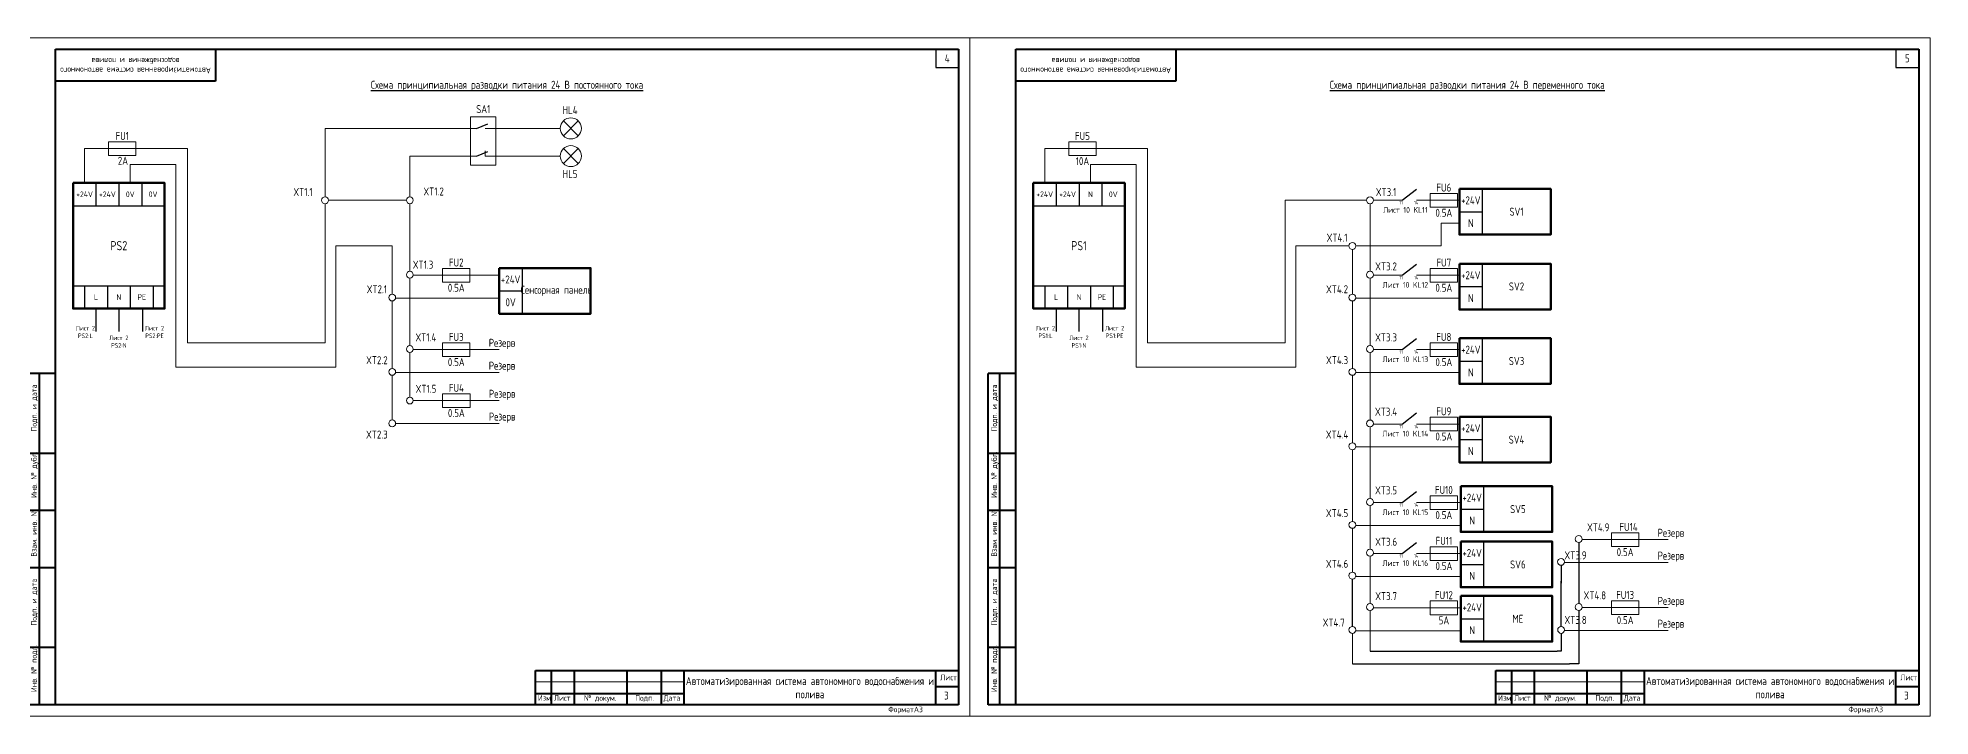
# Model space of a CAD drawing. Header units: millimetres. Extents: x 3520 to 8864, y 403 to 1747.
# Drawn here: x 4162 to 4990, y 1000 to 1297 of the extents above; entities that cross this region are included whole.
import ezdxf

# ---------------------------------------------------------------- set-up
doc = ezdxf.new("R2010")
doc.units = ezdxf.units.MM
doc.linetypes.add('K5LT_BASIC', pattern=[0])
doc.linetypes.add('K5LT_THIN', pattern=[0])
doc.layers.add('Стерка', color=7, linetype='Continuous', lineweight=15)
doc.styles.add('ГОСТ В', font='GOST_0.TTF', dxfattribs={"height": 3.5})
doc.styles.add('ГОСТ тип А', font='GOST_0.TTF', dxfattribs={"height": 3.5})

# ---------------------------------------------------------------- blocks, each defined once
blk = doc.blocks.new('A3-2')
at = {"linetype": 'K5LT_THIN', "lineweight": 18}
for p, q in [((420, 0), (420, 297)), ((420, 297), (840, 297)), ((840, 297), (840, 0)), ((650, 15), (715, 15)), ((840, 0), (420, 0))]:
    blk.add_line(p, q, dxfattribs=at)
at = {"linetype": 'K5LT_BASIC', "lineweight": 40}
for p, q in [((440, 5), (440, 292)), ((440, 292), (835, 292)), ((510, 292), (510, 278)), ((835, 292), (835, 5)), ((510, 278), (440, 278)), ((428, 5), (428, 150)), ((440, 150), (428, 150)), ((433, 5), (433, 150)), ((440, 115), (428, 115)), ((440, 90), (428, 90)), ((440, 65), (428, 65)), ((440, 30), (428, 30)), ((650, 20), (835, 20)), ((650, 5), (650, 20)), ((657, 5), (657, 20)), ((667, 5), (667, 20)), ((690, 5), (690, 20)), ((705, 5), (705, 20)), ((715, 5), (715, 20)), ((825, 5), (825, 20)), ((650, 10), (657, 10)), ((657, 10), (667, 10)), ((667, 10), (690, 10)), ((690, 10), (705, 10)), ((705, 10), (715, 10)), ((825, 13), (835, 13)), ((440, 5), (428, 5)), ((835, 5), (440, 5))]:
    blk.add_line(p, q, dxfattribs=at)
at = {"char_height": 2.5, "attachment_point": 1, "rotation": 90, "style": 'ГОСТ тип А'}
for s, insert in [('Подп. и дата', (429.32, 124.64)), ('Инв. № дубл.', (429.32, 95.56)), ('Взам. инв. №', (429.32, 69.83)), ('Подп. и дата', (429.32, 39.64)), ('Инв. № подл.', (429.32, 10.56))]:
    blk.add_mtext(s, dxfattribs=dict(at, insert=insert))
at = {"char_height": 2.5, "attachment_point": 1, "style": 'ГОСТ тип А'}
for s, insert in [('Лист', (826.99, 18.23)), ('Изм.', (651.01, 9.23)), ('Лист', (658, 9.23)), ('№ докум.', (671.12, 9.23)), ('Подп.', (693.55, 9.23)), ('Дата', (706, 9.23)), ('Формат', (804.26, 4.23)), ('A3', (815.5, 4.23))]:
    blk.add_mtext(s, dxfattribs=dict(at, insert=insert))

msp = doc.modelspace()

# ---------------------------------------------------------------- linework, layer by layer
for p, q in [((4555, 1292), (4555, 1284)), ((4975, 1292), (4975, 1284)), ((4555, 1284), (4565, 1284)), ((4975, 1284), (4985, 1284)), ((4354.161, 1257.364), (4359.161, 1259.364)), ((4354.161, 1245.212), (4359.161, 1247.212)), ((4759.103, 1225.864), (4765.315, 1230.753)), ((4759.103, 1193.05), (4765.315, 1197.938)), ((4187.67, 1178.486), (4187.67, 1168.389)), ((4197.69, 1178.486), (4197.69, 1168.389)), ((4207.983, 1178.486), (4207.983, 1168.389)), ((4607.63, 1178.486), (4607.63, 1168.389)), ((4617.65, 1178.486), (4617.65, 1168.389)), ((4627.942, 1178.486), (4627.942, 1168.389)), ((4759.103, 1160.484), (4765.315, 1165.373)), ((4759.063, 1127.919), (4765.274, 1132.808)), ((4759.103, 1093.51), (4765.315, 1098.398)), ((4759.103, 1071.216), (4765.315, 1076.104)), ((4836.265, 1076.063), (4836.277, 1049.273)), ((4737.273, 1039.273), (4737.273, 1060.059)), ((4828.562, 1066.063), (4828.562, 1058.225)), ((4828.579, 1039.273), (4828.579, 1059.093)), ((4836.282, 1046.273), (4836.282, 1022.859)), ((4828.579, 1036.273), (4828.579, 1028.435)), ((4744.976, 1028.435), (4826.814, 1028.435)), ((4828.579, 1028.435), (4826.814, 1028.435)), ((4737.273, 1022.859), (4832.207, 1022.859)), ((4836.282, 1022.859), (4832.207, 1022.859))]:
    msp.add_line(p, q)
at = {"color": 7}
for p, q in [((4187.69, 1233.486), (4187.69, 1223.486)), ((4197.69, 1233.486), (4197.69, 1223.486)), ((4207.69, 1233.486), (4207.69, 1223.486)), ((4607.69, 1233.486), (4607.69, 1223.486)), ((4617.69, 1233.486), (4617.69, 1223.486)), ((4627.69, 1233.486), (4627.69, 1223.486)), ((4794.073, 1230.864), (4794.073, 1210.864)), ((4177.69, 1223.486), (4217.69, 1223.486)), ((4597.69, 1223.486), (4637.69, 1223.486)), ((4784.073, 1220.864), (4794.073, 1220.864)), ((4374.073, 1196.206), (4374.073, 1176.206)), ((4794.073, 1198.05), (4794.073, 1178.05)), ((4177.69, 1188.486), (4217.69, 1188.486)), ((4182.69, 1188.486), (4182.69, 1178.486)), ((4192.69, 1188.486), (4192.69, 1178.486)), ((4202.69, 1188.486), (4202.69, 1178.486)), ((4212.69, 1188.486), (4212.69, 1178.486)), ((4364.073, 1186.206), (4374.073, 1186.206)), ((4597.69, 1188.486), (4637.69, 1188.486)), ((4602.69, 1188.486), (4602.69, 1178.486)), ((4612.69, 1188.486), (4612.69, 1178.486)), ((4622.69, 1188.486), (4622.69, 1178.486)), ((4632.69, 1188.486), (4632.69, 1178.486)), ((4784.073, 1188.05), (4794.073, 1188.05)), ((4794.073, 1165.484), (4794.073, 1145.484)), ((4784.073, 1155.484), (4794.073, 1155.484)), ((4794.073, 1131.075), (4794.073, 1111.075)), ((4784.073, 1121.075), (4794.073, 1121.075)), ((4794.662, 1100.678), (4794.662, 1080.678)), ((4784.662, 1090.678), (4794.662, 1090.678)), ((4794.662, 1076.434), (4794.662, 1056.434)), ((4784.662, 1066.434), (4794.662, 1066.434)), ((4794.662, 1052.648), (4794.662, 1032.648)), ((4784.662, 1042.648), (4794.662, 1042.648))]:
    msp.add_line(p, q, dxfattribs=at)
at = {"color": 7, "lineweight": 50}
for points in [[(4177.69, 1233.486), (4217.69, 1233.486), (4217.69, 1178.486), (4177.69, 1178.486)], [(4597.69, 1233.486), (4637.69, 1233.486), (4637.69, 1178.486), (4597.69, 1178.486)], [(4784.073, 1230.864), (4824.073, 1230.864), (4824.073, 1210.864), (4784.073, 1210.864)], [(4364.073, 1196.206), (4404.073, 1196.206), (4404.073, 1176.206), (4364.073, 1176.206)], [(4784.073, 1198.05), (4824.073, 1198.05), (4824.073, 1178.05), (4784.073, 1178.05)], [(4784.073, 1165.484), (4824.073, 1165.484), (4824.073, 1145.484), (4784.073, 1145.484)], [(4784.073, 1131.075), (4824.073, 1131.075), (4824.073, 1111.075), (4784.073, 1111.075)], [(4784.662, 1100.678), (4824.662, 1100.678), (4824.662, 1080.678), (4784.662, 1080.678)], [(4784.662, 1076.434), (4824.662, 1076.434), (4824.662, 1056.434), (4784.662, 1056.434)], [(4784.662, 1052.648), (4824.662, 1052.648), (4824.662, 1032.648), (4784.662, 1032.648)]]:
    msp.add_lwpolyline(points, close=True, dxfattribs=at)
at = {"layer": 'Стерка', "color": 7}
for p, q in [((4392.124, 1254.097), (4398.659, 1260.632)), ((4398.659, 1254.097), (4392.124, 1260.632)), ((4287.907, 1227.364), (4287.907, 1257.364)), ((4287.907, 1257.364), (4354.161, 1257.364)), ((4357.897, 1257.364), (4390.77, 1257.364)), ((4182.69, 1233.486), (4182.69, 1248.486)), ((4182.69, 1248.486), (4227.69, 1248.486)), ((4227.69, 1248.486), (4227.69, 1163.486)), ((4324.976, 1227.364), (4324.976, 1245.212)), ((4324.976, 1245.212), (4354.161, 1245.212)), ((4357.979, 1245.212), (4357.979, 1247.546)), ((4357.979, 1245.212), (4390.852, 1245.212)), ((4392.124, 1241.944), (4398.659, 1248.48)), ((4398.659, 1241.944), (4392.124, 1248.48)), ((4602.69, 1233.486), (4602.69, 1248.486)), ((4602.69, 1248.486), (4647.69, 1248.486)), ((4647.69, 1248.486), (4647.69, 1163.486)), ((4177.69, 1233.486), (4187.69, 1233.486)), ((4197.69, 1233.486), (4207.69, 1233.486)), ((4202.69, 1233.486), (4202.69, 1241.486)), ((4202.69, 1241.486), (4222.69, 1241.486)), ((4222.69, 1241.486), (4222.69, 1152.823)), ((4597.69, 1233.486), (4607.69, 1233.486)), ((4617.69, 1233.486), (4627.69, 1233.486)), ((4622.69, 1233.486), (4622.69, 1241.486)), ((4622.69, 1241.486), (4642.69, 1241.486)), ((4642.69, 1241.486), (4642.69, 1152.823)), ((4289.407, 1225.864), (4292.222, 1225.864)), ((4292.222, 1225.864), (4323.476, 1225.864)), ((4707.907, 1163.486), (4707.907, 1225.864)), ((4707.907, 1225.864), (4715.222, 1225.864)), ((4715.222, 1225.864), (4743.476, 1225.864)), ((4746.476, 1225.864), (4759.103, 1225.864)), ((4765.315, 1225.864), (4784.073, 1225.864)), ((4287.907, 1163.486), (4287.907, 1224.364)), ((4324.976, 1224.364), (4324.976, 1194.799)), ((4744.976, 1224.364), (4744.976, 1194.799)), ((4784.073, 1215.864), (4776.104, 1215.864)), ((4776.104, 1215.864), (4776.104, 1205.864)), ((4292.544, 1205.864), (4317.273, 1205.864)), ((4292.544, 1205.864), (4292.544, 1152.823)), ((4317.273, 1205.864), (4317.273, 1184.799)), ((4712.544, 1205.864), (4735.773, 1205.864)), ((4712.544, 1205.864), (4712.544, 1152.823)), ((4737.273, 1204.364), (4737.273, 1184.799)), ((4738.773, 1205.864), (4776.104, 1205.864)), ((4364.073, 1193.05), (4326.476, 1193.05)), ((4759.103, 1193.05), (4746.476, 1193.05)), ((4784.073, 1193.05), (4765.315, 1193.05)), ((4324.976, 1191.799), (4324.976, 1162.234)), ((4744.976, 1191.799), (4744.976, 1162.234)), ((4317.273, 1181.799), (4317.273, 1152.234)), ((4364.073, 1183.05), (4318.773, 1183.05)), ((4737.273, 1181.799), (4737.273, 1152.234)), ((4784.073, 1183.05), (4738.773, 1183.05)), ((4227.69, 1163.486), (4287.907, 1163.486)), ((4324.976, 1159.234), (4324.976, 1139.69)), ((4364.073, 1160.484), (4326.476, 1160.484)), ((4647.69, 1163.486), (4707.907, 1163.486)), ((4744.976, 1159.234), (4744.976, 1129.669)), ((4759.103, 1160.484), (4746.476, 1160.484)), ((4784.073, 1160.484), (4765.315, 1160.484)), ((4222.69, 1152.823), (4274.407, 1152.823)), ((4274.407, 1152.823), (4292.544, 1152.823)), ((4642.69, 1152.823), (4694.407, 1152.823)), ((4694.407, 1152.823), (4712.544, 1152.823)), ((4317.273, 1149.234), (4317.273, 1129.69)), ((4364.073, 1150.484), (4318.773, 1150.484)), ((4737.273, 1149.234), (4737.273, 1119.669)), ((4784.073, 1150.484), (4738.773, 1150.484)), ((4326.516, 1138.19), (4364.112, 1138.19)), ((4318.813, 1128.19), (4364.112, 1128.19)), ((4744.976, 1126.669), (4744.976, 1095.26)), ((4759.063, 1127.919), (4746.476, 1127.919)), ((4784.073, 1127.919), (4765.274, 1127.919)), ((4784.073, 1117.919), (4738.773, 1117.919)), ((4737.273, 1116.669), (4737.273, 1085.26)), ((4759.103, 1093.51), (4746.476, 1093.51)), ((4784.662, 1093.51), (4765.315, 1093.51)), ((4744.976, 1092.26), (4744.976, 1073.059)), ((4737.273, 1082.26), (4737.273, 1063.059)), ((4784.662, 1083.51), (4738.773, 1083.51)), ((4875.361, 1077.313), (4837.765, 1077.313)), ((4744.976, 1070.059), (4744.976, 1049.273)), ((4746.516, 1071.216), (4759.103, 1071.216)), ((4765.315, 1071.216), (4784.662, 1071.216)), ((4738.813, 1061.216), (4784.662, 1061.216)), ((4875.361, 1067.313), (4830.062, 1067.313)), ((4744.976, 1046.273), (4744.976, 1028.435)), ((4746.516, 1047.431), (4784.662, 1047.431)), ((4875.379, 1047.523), (4837.782, 1047.523)), ((4737.273, 1036.273), (4737.273, 1022.859)), ((4738.813, 1037.431), (4784.662, 1037.431)), ((4875.379, 1037.523), (4830.079, 1037.523))]:
    msp.add_line(p, q, dxfattribs=at)
for points in [[(4351.494, 1241.278), (4362.563, 1241.278), (4362.563, 1262.433), (4351.494, 1262.433)], [(4193.19, 1245.486), (4205.19, 1245.486), (4205.19, 1251.486), (4193.19, 1251.486)], [(4613.19, 1245.486), (4625.19, 1245.486), (4625.19, 1251.486), (4613.19, 1251.486)], [(4771.274, 1222.864), (4783.274, 1222.864), (4783.274, 1228.864), (4771.274, 1228.864)], [(4339.274, 1190.05), (4351.274, 1190.05), (4351.274, 1196.05), (4339.274, 1196.05)], [(4771.274, 1190.05), (4783.274, 1190.05), (4783.274, 1196.05), (4771.274, 1196.05)], [(4339.274, 1157.484), (4351.274, 1157.484), (4351.274, 1163.484), (4339.274, 1163.484)], [(4771.274, 1157.484), (4783.274, 1157.484), (4783.274, 1163.484), (4771.274, 1163.484)], [(4339.314, 1135.19), (4351.314, 1135.19), (4351.314, 1141.19), (4339.314, 1141.19)], [(4771.274, 1124.919), (4783.274, 1124.919), (4783.274, 1130.919), (4771.274, 1130.919)], [(4771.274, 1090.51), (4783.274, 1090.51), (4783.274, 1096.51), (4771.274, 1096.51)], [(4850.563, 1074.313), (4862.563, 1074.313), (4862.563, 1080.313), (4850.563, 1080.313)], [(4771.314, 1068.216), (4783.314, 1068.216), (4783.314, 1074.216), (4771.314, 1074.216)], [(4771.314, 1044.431), (4783.314, 1044.431), (4783.314, 1050.431), (4771.314, 1050.431)], [(4850.581, 1044.523), (4862.581, 1044.523), (4862.581, 1050.523), (4850.581, 1050.523)]]:
    msp.add_lwpolyline(points, close=True, dxfattribs=at)
at = {"layer": 'Стерка'}
for centre in [(4395.392, 1257.364), (4395.392, 1245.212)]:
    msp.add_circle(centre, 4.622, dxfattribs=at)
at = {"layer": 'Стерка', "color": 7}
for centre in [(4287.907, 1225.864), (4324.976, 1225.864), (4744.976, 1225.864), (4737.273, 1205.864), (4324.976, 1193.299), (4744.976, 1193.299), (4317.273, 1183.299), (4737.273, 1183.299), (4324.976, 1160.734), (4744.976, 1160.734), (4317.273, 1150.734), (4737.273, 1150.734), (4324.976, 1138.19), (4317.273, 1128.19), (4744.976, 1128.169), (4737.273, 1118.169), (4744.976, 1093.76), (4737.273, 1083.76), (4836.265, 1077.563), (4744.976, 1071.559), (4828.562, 1067.563), (4737.273, 1061.559), (4744.976, 1047.773), (4836.282, 1047.773), (4737.273, 1037.773), (4828.579, 1037.773)]:
    msp.add_circle(centre, 1.5, dxfattribs=at)

# ---------------------------------------------------------------- block references
for p in [(3730, 1000), (4150, 1000)]:
    msp.add_blockref('A3-2', p)

# ---------------------------------------------------------------- texts
at = {"color": 7, "linetype": 'Continuous', "lineweight": 15, "char_height": 2.5, "width": 70, "attachment_point": 5, "rotation": 180, "style": 'ГОСТ В'}
for insert in [(4205, 1285), (4625, 1285)]:
    msp.add_mtext('\\pxqc;{\\C256;Автоматизированная система автономного водоснабжения и полива}', dxfattribs=dict(at, insert=insert))
at = {"color": 7, "linetype": 'Continuous', "lineweight": 15, "attachment_point": 5}
for s, insert, char_height, width, style in [('{\\C256;4}', (4560, 1288), 3.5, 10, 'ГОСТ В'), ('{\\C256;5}', (4980, 1288), 3.5, 10, 'ГОСТ В'), ('{\\C256;SA1}', (4357.088, 1265.796), 3.5, 5, 'ГОСТ В'), ('{\\C256;FU1}', (4199.19, 1254.037), 3.5, 12, 'ГОСТ В'), ('{\\C256;FU5}', (4619.19, 1254.037), 3.5, 12, 'ГОСТ В'), ('{\\C256;2А}', (4199.477, 1243.172), 3.5, 12, 'ГОСТ В'), ('{\\C256;10А}', (4619.19, 1243.012), 3.5, 12, 'ГОСТ В'), ('{\\C256;XT1.1}', (4278.232, 1229.495), 3.5, 5, 'ГОСТ В'), ('{\\C256;XT1.2}', (4335.382, 1229.71), 3.5, 5, 'ГОСТ В'), ('{\\C256;XT3.1}', (4751.986, 1229.495), 3.5, 5, 'ГОСТ В'), ('{\\C256;11}', (4758.558, 1224.785), 1.5, 3.28961, 'ГОСТ В'), ('{\\C256;14}', (4765.172, 1224.848), 1.5, 3.28961, 'ГОСТ В'), ('{\\C256;FU6}', (4777.274, 1231.415), 3.5, 12, 'ГОСТ В'), ('{\\C256;Лист 10 KL11}', (4760.446, 1221.648), 2.5, 21.5191, 'ГОСТ В'), ('{\\C256;0.5А}', (4777.274, 1220.391), 3.5, 12, 'ГОСТ В'), ('{\\C256;SV1}', (4809.073, 1220.864), 3.5, 30, 'ГОСТ В'), ('{\\C256;XT4.1}', (4730.56, 1209.495), 3.5, 5, 'ГОСТ В'), ('{\\C256;PS2}', (4197.69, 1205.986), 4, 40, 'ГОСТ тип А'), ('{\\C256;FU2}', (4345.274, 1198.6), 3.5, 12, 'ГОСТ В'), ('{\\C256;PS1}', (4617.69, 1205.986), 4, 40, 'ГОСТ тип А'), ('{\\C256;FU7}', (4777.274, 1198.6), 3.5, 12, 'ГОСТ В'), ('{\\C256;XT1.3}', (4330.741, 1197.663), 3.5, 5, 'ГОСТ В'), ('{\\C256;XT3.2}', (4751.986, 1196.93), 3.5, 5, 'ГОСТ В'), ('{\\C256;11}', (4758.558, 1191.97), 1.5, 3.28961, 'ГОСТ В'), ('{\\C256;14}', (4765.172, 1192.033), 1.5, 3.28961, 'ГОСТ В'), ('{\\C256;XT2.1}', (4310.56, 1186.93), 3.5, 5, 'ГОСТ В'), ('{\\C256;0.5А}', (4345.274, 1187.576), 3.5, 12, 'ГОСТ В'), ('{\\C256;Сенсорная панель}', (4389.073, 1186.206), 3.5, 30, 'ГОСТ В'), ('{\\C256;XT4.2}', (4730.56, 1186.93), 3.5, 5, 'ГОСТ В'), ('{\\C256;Лист 10 KL12}', (4760.446, 1188.833), 2.5, 21.5191, 'ГОСТ В'), ('{\\C256;0.5А}', (4777.274, 1187.576), 3.5, 12, 'ГОСТ В'), ('{\\C256;SV2}', (4809.073, 1188.147), 3.5, 30, 'ГОСТ В'), ('{\\C256;Лист 2 PS2:L}', (4183.064, 1168.231), 2, 9.21314, 'ГОСТ В'), ('{\\C256;Лист 2 PS2:PE}', (4213.298, 1168.231), 2, 9.21314, 'ГОСТ В'), ('{\\C256;XT1.4}', (4331.986, 1165.865), 3.5, 5, 'ГОСТ В'), ('{\\C256;FU3}', (4345.274, 1166.035), 3.5, 12, 'ГОСТ В'), ('{\\C256;Лист 2 PS1:L}', (4603.023, 1168.231), 2, 9.21314, 'ГОСТ В'), ('{\\C256;Лист 2 PS1:PE}', (4633.257, 1168.231), 2, 9.21314, 'ГОСТ В'), ('{\\C256;XT3.3}', (4751.986, 1165.865), 3.5, 5, 'ГОСТ В'), ('{\\C256;FU8}', (4777.274, 1166.035), 3.5, 12, 'ГОСТ В'), ('{\\C256;Лист 2 PS2:N}', (4197.69, 1164.004), 2, 9.21314, 'ГОСТ В'), ('{\\C256;Лист 2 PS1:N}', (4617.65, 1164.004), 2, 9.21314, 'ГОСТ В'), ('{\\C256;11}', (4758.558, 1159.405), 1.5, 3.28961, 'ГОСТ В'), ('{\\C256;14}', (4765.172, 1159.468), 1.5, 3.28961, 'ГОСТ В'), ('{\\C256;XT2.2}', (4310.56, 1155.865), 3.5, 5, 'ГОСТ В'), ('{\\C256;0.5А}', (4345.274, 1155.01), 3.5, 12, 'ГОСТ В'), ('{\\C256;XT4.3}', (4730.56, 1155.865), 3.5, 5, 'ГОСТ В'), ('{\\C256;Лист 10 KL13}', (4760.446, 1156.268), 2.5, 21.5191, 'ГОСТ В'), ('{\\C256;0.5А}', (4777.274, 1155.01), 3.5, 12, 'ГОСТ В'), ('{\\C256;SV3}', (4809.073, 1155.484), 3.5, 30, 'ГОСТ В'), ('{\\C256;XT1.5}', (4332.025, 1143.321), 3.5, 5, 'ГОСТ В'), ('{\\C256;FU4}', (4345.314, 1143.741), 3.5, 12, 'ГОСТ В'), ('{\\C256;0.5А}', (4345.314, 1132.716), 3.5, 12, 'ГОСТ В'), ('{\\C256;XT3.4}', (4751.986, 1133.299), 3.5, 5, 'ГОСТ В'), ('{\\C256;FU9}', (4777.274, 1133.47), 3.5, 12, 'ГОСТ В'), ('{\\C256;11}', (4758.558, 1126.732), 1.5, 3.28961, 'ГОСТ В'), ('{\\C256;14}', (4765.172, 1126.795), 1.5, 3.28961, 'ГОСТ В'), ('{\\C256;XT2.3}', (4310.56, 1123.299), 3.5, 5, 'ГОСТ В'), ('{\\C256;XT4.4}', (4730.56, 1123.299), 3.5, 5, 'ГОСТ В'), ('{\\C256;Лист 10 KL14}', (4760.446, 1123.702), 2.5, 21.5191, 'ГОСТ В'), ('{\\C256;0.5А}', (4777.274, 1122.445), 3.5, 12, 'ГОСТ В'), ('{\\C256;SV4}', (4809.073, 1121.075), 3.5, 30, 'ГОСТ В'), ('{\\C256;XT3.5}', (4751.986, 1098.89), 3.5, 5, 'ГОСТ В'), ('{\\C256;11}', (4758.558, 1092.431), 1.5, 3.28961, 'ГОСТ В'), ('{\\C256;14}', (4765.172, 1092.494), 1.5, 3.28961, 'ГОСТ В'), ('{\\C256;FU10}', (4777.274, 1099.061), 3.5, 12, 'ГОСТ В'), ('{\\C256;XT4.5}', (4730.56, 1088.89), 3.5, 5, 'ГОСТ В'), ('{\\C256;Лист 10 KL15}', (4760.446, 1089.293), 2.5, 21.5191, 'ГОСТ В'), ('{\\C256;0.5А}', (4777.274, 1088.036), 3.5, 12, 'ГОСТ В'), ('{\\C256;SV5}', (4809.662, 1090.678), 3.5, 30, 'ГОСТ В'), ('{\\C256;XT4.9}', (4844.792, 1082.693), 3.5, 5, 'ГОСТ В'), ('{\\C256;FU14}', (4858.081, 1082.864), 3.5, 12, 'ГОСТ В'), ('{\\C256;XT3.6}', (4752.025, 1076.346), 3.5, 5, 'ГОСТ В'), ('{\\C256;FU11}', (4777.314, 1076.767), 3.5, 12, 'ГОСТ В'), ('{\\C256;XT4.6}', (4730.56, 1066.689), 3.5, 5, 'ГОСТ В'), ('{\\C256;Лист 10 KL16}', (4760.446, 1066.999), 2.5, 21.5191, 'ГОСТ В'), ('{\\C256;11}', (4758.592, 1070.137), 1.5, 3.28961, 'ГОСТ В'), ('{\\C256;14}', (4765.206, 1070.2), 1.5, 3.28961, 'ГОСТ В'), ('{\\C256;SV6}', (4809.662, 1066.434), 3.5, 30, 'ГОСТ В'), ('{\\C256;XT3.9}', (4834.869, 1070.433), 3.5, 7.5492, 'ГОСТ В'), ('{\\C256;0.5А}', (4856.563, 1071.839), 3.5, 12, 'ГОСТ В'), ('{\\C256;0.5А}', (4777.314, 1065.742), 3.5, 12, 'ГОСТ В'), ('{\\C256;XT3.7}', (4752.025, 1052.561), 3.5, 5, 'ГОСТ В'), ('{\\C256;FU12}', (4777.314, 1052.981), 3.5, 12, 'ГОСТ В'), ('{\\C256;XT4.8}', (4843.292, 1052.904), 3.5, 5, 'ГОСТ В'), ('{\\C256;FU13}', (4856.581, 1053.074), 3.5, 12, 'ГОСТ В'), ('{\\C256;5А}', (4777.314, 1041.957), 3.5, 12, 'ГОСТ В'), ('{\\C256;ME}', (4809.662, 1042.648), 3.5, 30, 'ГОСТ В'), ('{\\C256;XT3.8}', (4834.886, 1042.144), 3.5, 7.5492, 'ГОСТ В'), ('{\\C256;0.5А}', (4856.581, 1042.05), 3.5, 12, 'ГОСТ В'), ('{\\C256;XT4.7}', (4729.098, 1041.001), 3.5, 7.5492, 'ГОСТ В'), ('\\pxqc;{\\C256;Автоматизированная система автономного водоснабжения и полива}', (4500, 1012.5), 3.5, 110, 'ГОСТ В'), ('\\pxqc;{\\C256;Автоматизированная система автономного водоснабжения и полива}', (4920, 1012.5), 3.5, 110, 'ГОСТ В')]:
    msp.add_mtext(s, dxfattribs=dict(at, insert=insert, char_height=char_height, width=width, style=style))
at = {"color": 7, "char_height": 3.5, "width": 395, "attachment_point": 5, "style": 'ГОСТ В'}
for s, insert in [('{\\LСхема принципиальная разводки питания 24 В постоянного тока}', (4367.5, 1275.971)), ('{\\LСхема принципиальная разводки питания 24 В переменного тока}', (4787.5, 1275.971))]:
    msp.add_mtext(s, dxfattribs=dict(at, insert=insert))
at = {"linetype": 'Continuous', "lineweight": 15, "char_height": 3.5, "width": 0.56107, "attachment_point": 5, "style": 'ГОСТ В'}
for s, insert in [('HL4', (4395.053, 1265.334)), ('HL5', (4395.053, 1237.393))]:
    msp.add_mtext(s, dxfattribs=dict(at, insert=insert))
at = {"color": 7, "linetype": 'Continuous', "width": 10, "attachment_point": 5}
for s, insert, char_height, style in [('+24V', (4182.69, 1228.486), 2.5, 'ГОСТ тип А'), ('+24V', (4192.69, 1228.486), 2.5, 'ГОСТ тип А'), ('0V', (4202.69, 1228.486), 2.5, 'ГОСТ тип А'), ('0V', (4212.69, 1228.486), 2.5, 'ГОСТ тип А'), ('+24V', (4602.69, 1228.486), 2.5, 'ГОСТ тип А'), ('+24V', (4612.69, 1228.486), 2.5, 'ГОСТ тип А'), ('N', (4622.69, 1228.486), 2.5, 'ГОСТ тип А'), ('0V', (4632.69, 1228.486), 2.5, 'ГОСТ тип А'), ('+24V', (4789.073, 1225.864), 3.5, 'ГОСТ В'), ('N', (4789.073, 1215.864), 3.5, 'ГОСТ В'), ('+24V', (4369.073, 1191.206), 3.5, 'ГОСТ В'), ('+24V', (4789.073, 1193.05), 3.5, 'ГОСТ В'), ('L', (4187.69, 1183.486), 2.5, 'ГОСТ тип А'), ('N', (4197.69, 1183.486), 2.5, 'ГОСТ тип А'), ('PE', (4207.69, 1183.486), 2.5, 'ГОСТ тип А'), ('L', (4607.69, 1183.486), 2.5, 'ГОСТ тип А'), ('N', (4617.69, 1183.486), 2.5, 'ГОСТ тип А'), ('PE', (4627.69, 1183.486), 2.5, 'ГОСТ тип А'), ('N', (4789.073, 1183.05), 3.5, 'ГОСТ В'), ('0V', (4369.073, 1181.206), 3.5, 'ГОСТ В'), ('+24V', (4789.073, 1160.484), 3.5, 'ГОСТ В'), ('N', (4789.073, 1150.484), 3.5, 'ГОСТ В'), ('+24V', (4789.073, 1126.075), 3.5, 'ГОСТ В'), ('N', (4789.073, 1116.075), 3.5, 'ГОСТ В'), ('+24V', (4789.662, 1095.678), 3.5, 'ГОСТ В'), ('N', (4789.662, 1085.678), 3.5, 'ГОСТ В'), ('+24V', (4789.662, 1071.434), 3.5, 'ГОСТ В'), ('N', (4789.662, 1061.434), 3.5, 'ГОСТ В'), ('+24V', (4789.662, 1047.648), 3.5, 'ГОСТ В'), ('N', (4789.662, 1037.648), 3.5, 'ГОСТ В')]:
    msp.add_mtext(s, dxfattribs=dict(at, insert=insert, char_height=char_height, style=style))
at = {"color": 7, "linetype": 'Continuous', "lineweight": 15, "true_color": 0xffffff, "char_height": 3.5, "width": 39.99633, "attachment_point": 4, "style": 'ГОСТ В'}
for insert in [(4359.5, 1162.984), (4359.5, 1152.984), (4359.54, 1140.69), (4359.54, 1130.69), (4870.789, 1079.813), (4870.789, 1069.813), (4870.806, 1050.023), (4870.806, 1040.023)]:
    msp.add_mtext('{\\C256;Резерв}', dxfattribs=dict(at, insert=insert))
at = {"layer": 'Стерка', "color": 7, "char_height": 3.5, "attachment_point": 5, "style": 'ГОСТ тип А'}
for insert in [(4559.639, 1009.043), (4979.639, 1009.043)]:
    msp.add_mtext_dynamic_manual_height_columns('3', width=10, gutter_width=17.5, heights=[0], dxfattribs=dict(at, insert=insert))

doc.saveas('drawing.dxf')
